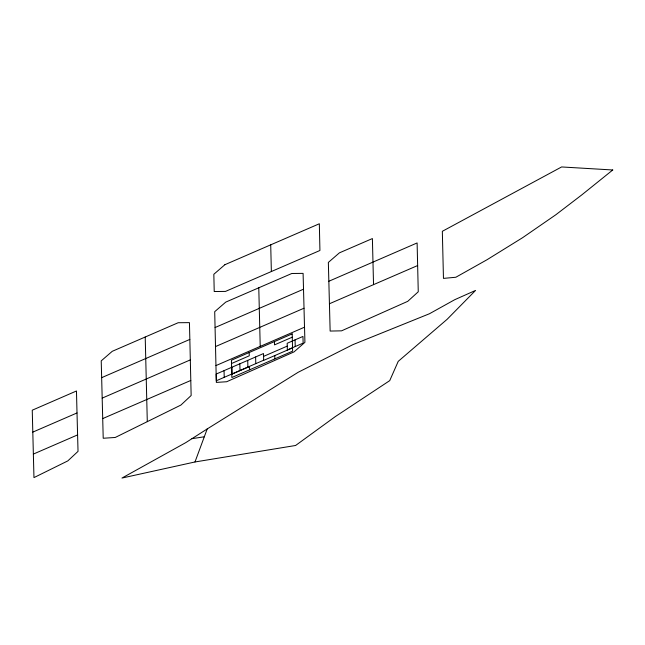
<?xml version="1.0" encoding="UTF-8"?>
<svg xmlns="http://www.w3.org/2000/svg" width="645" height="645" viewBox="0 0 645 645"><rect width="100%" height="100%" fill="white"/><g stroke="black" fill="none" stroke-linecap="round" stroke-linejoin="round"><path stroke-width="0.97" d="M194.992 461.965L207.198 428.949L298.143 372.294L352.702 344.736L429.457 313.744L454.749 299.691L475.567 290.419L447.082 319.348L398.223 361.369L389.733 380.631L335.295 416.614L295.595 445.485L194.992 461.965L121.978 478.05L185.776 442.631L207.198 428.949M189.84 339.407L191.146 395.514L180.914 405.052L115.237 437.471L103.216 438.253L101.225 360.861L112.254 351.307L178.173 322.726L189.437 322.637L189.84 339.407L101.652 377.664M215.067 327.539L303.521 289.194L303.094 273.375L291.806 273.488L225.75 302.11L214.704 311.68L216.341 382.412L226.653 381.743L294.007 351.912L304.924 342.334L304.529 327.184L215.954 365.586M328.837 281.268L417.113 242.947L418.258 291.782L407.745 301.336L341.552 330.837L330.143 331.062L328.353 262.426L339.399 252.856L372.391 238.561L373.536 284.639L329.426 303.763M215.519 346.575L304.021 308.205L303.521 289.194M102.192 398.118L190.315 359.894M32.822 432.11L77.013 412.953L76.465 390.983L32.25 410.204L33.959 477.606L67.798 460.909L78.029 451.371L77.013 412.953M373.536 284.639L417.646 265.538M102.7 418.589L190.791 380.453M231.515 363.522L249.268 355.822L249.188 352.525M292.274 337.182L274.512 344.882L274.431 341.584M33.371 454.08L77.61 434.891M263.579 356.379L287.243 346.115M263.668 360.224L216.333 380.752L216.164 374.068L263.507 353.541L263.676 360.386L292.54 347.873M287.339 349.961L303.126 343.124L302.957 336.44L287.178 343.277L287.347 350.122M231.781 374.221L249.534 366.521L249.615 369.819M191.936 438.689L204.384 436.762M304.021 308.205L304.505 327.2M295.063 339.859L295.233 346.542M274.786 355.572L274.867 358.87M270.715 244.842L271.36 271.545M258.782 287.799L260.217 346.397M255.614 356.967L255.783 363.651M247.728 360.386L247.89 367.07M239.835 363.804L240.005 370.488M231.942 367.223L232.111 373.906M224.057 370.649L224.218 377.333M145.214 337.021L147.294 421.645M224.887 264.708L213.834 274.278L214.221 291.524L225.508 291.411L319.928 250.486L319.331 223.767L224.887 264.708M612.75 169.982L581.782 194.903L555.821 214.769L522.555 237.723L486.967 259.766L455.838 277.253L443.462 278.39L442.333 231.305L561.61 166.95L612.75 169.982M292.185 333.884L231.426 360.224L231.861 377.519L292.62 351.17L292.185 333.884"/></g></svg>
